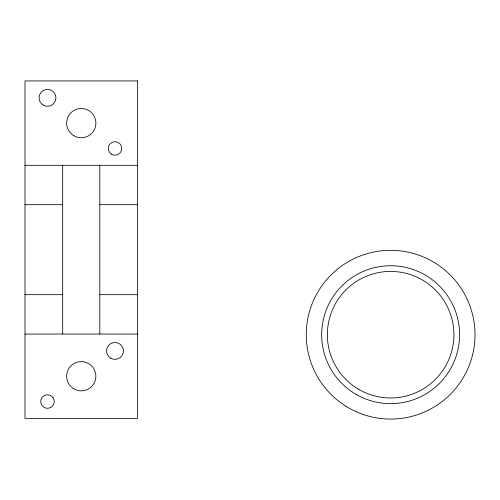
<?xml version="1.0" encoding="UTF-8"?>
<svg xmlns="http://www.w3.org/2000/svg" width="500" height="500" viewBox="0 0 500 500"><rect width="100%" height="100%" fill="white"/><g stroke="black" fill="none" stroke-linecap="round" stroke-linejoin="round"><path stroke-width="0.75" d="M25 165.306L137.494 165.306M25 204.675L62.688 204.675M99.812 204.675L137.494 204.675M25 294.675L62.688 294.675M99.812 294.675L137.494 294.675M25 334.05L137.494 334.05M99.812 165.306L99.812 334.05M62.688 165.306L62.688 334.05M137.494 80.931L25 80.931L25 418.419L137.494 418.419L137.494 80.931M52.962 397.581L52.8 397.369A6.75 6.75 0 0 0 43.425 396.163A6.75 6.75 0 0 0 42.038 405.513L42.2 405.725A6.75 6.75 0 0 0 51.575 406.931A6.75 6.75 0 0 0 52.962 397.581M356.15 394.419A68.963 68.963 0 0 0 459.588 334.694A68.963 68.963 0 0 0 356.15 274.975A68.963 68.963 0 0 0 356.15 394.419M345.606 406.05A84.375 84.375 0 0 0 474.938 338.006A84.375 84.375 0 0 0 351.344 260.025A84.375 84.375 0 0 0 345.606 406.05M358.537 389.231A63.281 63.281 0 0 0 453.906 335.219A63.281 63.281 0 0 0 359.444 279.637A63.281 63.281 0 0 0 358.537 389.231M111.531 154.225A6.75 6.75 0 0 0 121.744 148.531A6.75 6.75 0 0 0 111.713 142.531A6.75 6.75 0 0 0 111.531 154.225M73.744 388.787A14.625 14.625 0 0 0 95.869 376.456A14.625 14.625 0 0 0 74.131 363.462A14.625 14.625 0 0 0 73.744 388.787M73.631 135.6A14.625 14.625 0 0 0 95.869 123.469A14.625 14.625 0 0 0 74.244 110.281A14.625 14.625 0 0 0 73.631 135.6M43.281 105.113A8.438 8.438 0 0 0 55.938 97.806A8.438 8.438 0 0 0 43.281 90.5A8.438 8.438 0 0 0 43.281 105.113M110.75 358.212A8.438 8.438 0 0 0 123.438 350.956A8.438 8.438 0 0 0 110.806 343.6A8.438 8.438 0 0 0 110.75 358.212"/></g></svg>
